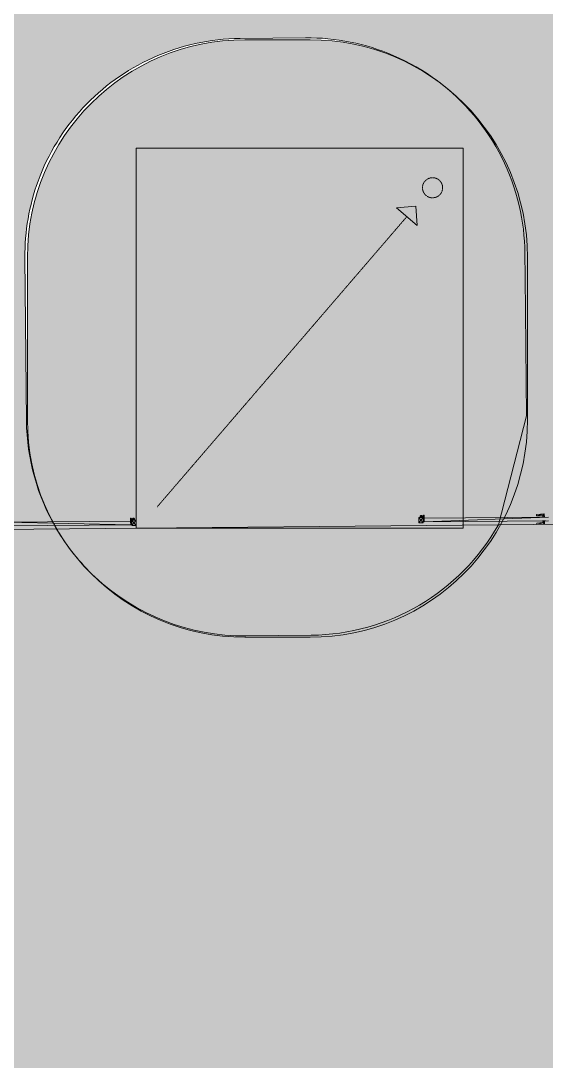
# Model space of a CAD drawing. Header units: millimetres. Extents: x 141848 to 1648660, y -465012 to -151356.
# Drawn here: x 381399 to 386232, y -276830 to -267253 of the extents above; entities that cross this region are included whole.
import ezdxf

# ---------------------------------------------------------------- set-up
doc = ezdxf.new("R2010")
doc.units = ezdxf.units.MM
doc.header["$MEASUREMENT"] = 0
doc.linetypes.add('HIDDEN', pattern=[0.375, 0.25, -0.125])
doc.layers.add('Divers - Dessin général', color=7, linetype='Continuous')
doc.layers.add('Sols_ Dalles', color=7, linetype='Continuous')

# ---------------------------------------------------------------- blocks, each defined once
blk = doc.blocks.new('Dalle_1_1', base_point=(382460.2, -271924.3))
at = {"linetype": 'Continuous', "lineweight": 0, "true_color": 0xbebebe}
blk.add_hatch(color=9, dxfattribs=at).paths.add_polyline_path([(382460.2, -271924.3), (385468.9, -271924.3), (385468.9, -268424.2), (382460.2, -268424.2)])
at = {"color": 7, "linetype": 'Continuous', "lineweight": 5, "flags": 128}
blk.add_lwpolyline([(382460.2, -271924.3), (385468.9, -271924.3), (385468.9, -268424.2), (382460.2, -268424.2)], close=True, dxfattribs=at)
blk = doc.blocks.new('Ligne_1_1', base_point=(382653.3, -271727.5))
at = {"linetype": 'Continuous', "lineweight": 5, "true_color": 0x990000}
blk.add_hatch(color=14, dxfattribs=at).paths.add_polyline_path([(385032.2, -268960.3), (384856, -268973.6), (385045.5, -269136.6)])
at = {"color": 14, "linetype": 'Continuous', "lineweight": 5, "true_color": 0x990000}
for p, q in [((385032.2, -268960.3), (384856, -268973.6)), ((385045.5, -269136.6), (384856, -268973.6)), ((385032.2, -268960.3), (385045.5, -269136.6))]:
    blk.add_line(p, q, dxfattribs=at)
at = {"color": 12, "linetype": 'HIDDEN', "lineweight": 5, "true_color": 0xcc0000}
blk.add_line((382653.3, -271727.5), (384950.7, -269055.1), dxfattribs=at)

msp = doc.modelspace()

# ---------------------------------------------------------------- hatches: boundary and pattern name
at = {"linetype": 'Continuous', "lineweight": 0, "true_color": 0x6f6f6f}
h = msp.add_hatch(color=8, dxfattribs=at)
h.paths.add_polyline_path([(360547.961, -275935.042), (360547.961, -295062.571), (487920.34, -293826.868), (487920.34, -270902.734), (487462.568, -270902.734), (472913.119, -271040.575), (472913.119, -163437.635), (371855.719, -163437.635), (371855.719, -271040.575), (371882.482, -271040.57), (371882.665, -272000.514, -0.40942736), (367883.201, -275935.042)])
h.paths.add_polyline_path([(377135.103, -260639.953), (373845.103, -260639.953), (373845.103, -248364.953), (373845.103, -243089.974), (373845.103, -242189.974), (377135.103, -242189.974)], flags=0)
h.paths.add_polyline_path([(415474.561, -260810.571), (380202.952, -260810.571), (380202.952, -230015.57), (380202.952, -193810.571), (380202.952, -171995.57), (431505.799, -171995.57), (464309.564, -171995.57), (464309.564, -262266.885), (436549.587, -262266.885), (436549.587, -189810.571), (412055.061, -189810.571), (412055.061, -201780.57), (412055.061, -204495.57), (415454.069, -204495.57), (415454.069, -208495.57), (415454.069, -218295.57), (405655.061, -218295.57), (405655.061, -222495.57), (415474.561, -222495.57)], flags=0)
h.paths.add_polyline_path([(381436.562, -269433.913, -0.09031866), (381558.292, -268727.623, -0.20144873), (382612.158, -267592.74, -0.10421145), (383417.525, -267415.055), (384017.498, -267409.371, -0.10404461), (384824.873, -267571.244, -0.23825546), (385983.776, -268953.318, -0.05518862), (386036.355, -269390.334), (386038.45, -269611.438), (386050.565, -270890.267), (385792.102, -271892.761, -0.26794919), (384069.602, -272909.124), (383469.629, -272914.808, -0.19371746), (382078.771, -272370.185, -0.07056876), (381728.183, -271931.262, -0.1316525), (381450.772, -270933.845)], flags=0)
h.paths.add_polyline_path([(392016.505, -273452.052), (392030.007, -267377.824, -0.3805567), (394016.505, -265609.826), (394094.233, -265609.826), (394094.233, -270609.826), (409094.233, -270609.826), (409094.233, -265609.826), (414055.71, -265609.826, -0.41421356), (415555.71, -267109.826), (415555.71, -273660.699, -0.34550161), (413836.804, -275433.432), (394027.271, -275599.002, -0.4157911), (392016.505, -273599.031)], flags=0)
h.paths.add_polyline_path([(424209.612, -271504.083, -0.13447393), (423930.467, -270484.937), (423930.467, -268984.937, -0.41421356), (425930.467, -266984.937), (426530.467, -266984.937, -0.41421356), (428530.467, -268984.937), (428530.467, -270484.937, -0.12882035), (428273.55, -271465.581, -0.27093629), (426530.467, -272484.937), (425930.467, -272484.937, -0.26498)], flags=0)
h.paths.add_polyline_path([(436562.206, -273329.325), (436569.468, -267730.336, -0.09856151), (436800.237, -266943.721), (436817.2, -266951.545, -0.258849), (438654.998, -265605.827), (438652.661, -265587.294), (439337.088, -265587.294), (439337.088, -265687.294), (439337.088, -270687.294), (469237.088, -270687.294), (469237.088, -265687.294), (470907.523, -265687.294), (472885.813, -265687.294), (472885.813, -267687.294), (472885.813, -271062.255, 0.00134576), (472885.842, -271073.021), (472896.728, -273095.233, -0.41421356), (470907.523, -275105.97), (462184.053, -275105.97, -0.00518896), (462130.957, -275116.103), (454147.511, -275196.191), (438770.531, -275253.24, -0.38655333), (436572.608, -273475.385, -0.02518922)], flags=0)
at = {"layer": 'Sols_ Dalles', "linetype": 'Continuous', "lineweight": 0, "true_color": 0x2e271c}
h = msp.add_hatch(color=250, dxfattribs=at)
h.paths.add_polyline_path([(383460.201, -272927.623), (384060.201, -272927.623, 0.41421356), (386060.201, -270927.623), (386060.201, -269427.623, 0.41421356), (384060.201, -267427.623), (383460.201, -267427.623, 0.41421356), (381460.201, -269427.623), (381460.201, -270927.623, 0.41421356)])
h.paths.add_polyline_path([(382460.201, -268424.198), (385468.877, -268424.198), (385468.877, -271924.327), (382460.201, -271924.327)], flags=0)

# ---------------------------------------------------------------- linework, layer by layer
at = {"color": 7, "linetype": 'Continuous', "lineweight": 20}
for p, q in [((385073.929, -271813.006), (385074.776, -271810.539)), ((385073.929, -271813.006), (385082.031, -271810.665)), ((385074.776, -271810.539), (385076.14, -271808.416)), ((385074.776, -271810.539), (385089.865, -271810.396)), ((385074.776, -271810.539), (385082.031, -271810.665)), ((385076.14, -271808.416), (385077.93, -271806.779)), ((385076.14, -271808.416), (385088.461, -271808.299)), ((385076.14, -271808.416), (385089.865, -271810.396)), ((385077.93, -271806.779), (385080.021, -271805.741)), ((385077.93, -271806.779), (385086.641, -271806.696)), ((385077.93, -271806.779), (385088.461, -271808.299)), ((385078.574, -271813.444), (385082.031, -271810.665)), ((385080.021, -271805.741), (385082.273, -271805.373)), ((385080.021, -271805.741), (385084.53, -271805.699)), ((385080.021, -271805.741), (385086.641, -271806.696)), ((385082.031, -271810.665), (385081.185, -271813.221)), ((385082.031, -271810.665), (385081.743, -271812.944)), ((385082.031, -271810.665), (385089.865, -271810.396)), ((385082.031, -271810.665), (385082.343, -271812.846)), ((385082.031, -271810.665), (385085.825, -271812.784)), ((385082.273, -271805.373), (385084.53, -271805.699)), ((385084.53, -271805.699), (385086.641, -271806.696)), ((385085.825, -271812.784), (385089.865, -271810.396)), ((385086.641, -271806.696), (385088.461, -271808.299)), ((385088.461, -271808.299), (385089.865, -271810.396)), ((385089.865, -271810.396), (385090.759, -271812.846)), ((385090.482, -271812.089), (385103.447, -271811.966)), ((385103.383, -271805.173), (385109.191, -271805.118)), ((385109.192, -271805.288), (385103.383, -271805.173)), ((385103.384, -271805.343), (385103.383, -271805.173)), ((385103.384, -271805.343), (385109.192, -271805.288)), ((385109.194, -271805.525), (385103.384, -271805.343)), ((385103.387, -271805.58), (385103.384, -271805.343)), ((385103.387, -271805.58), (385109.194, -271805.525)), ((385109.197, -271805.825), (385103.387, -271805.58)), ((385103.389, -271805.88), (385103.387, -271805.58)), ((385103.389, -271805.88), (385109.197, -271805.825)), ((385109.201, -271806.185), (385103.389, -271805.88)), ((385103.393, -271806.24), (385103.389, -271805.88)), ((385103.393, -271806.24), (385109.201, -271806.185)), ((385109.205, -271806.599), (385103.393, -271806.24)), ((385103.397, -271806.654), (385103.393, -271806.24)), ((385103.397, -271806.654), (385109.205, -271806.599)), ((385103.401, -271807.119), (385103.397, -271806.654)), ((385103.401, -271807.119), (385109.205, -271806.599)), ((385103.401, -271807.119), (385109.209, -271807.064)), ((385103.406, -271807.627), (385103.401, -271807.119)), ((385103.406, -271807.627), (385109.209, -271807.064)), ((385103.406, -271807.627), (385109.214, -271807.572)), ((385103.411, -271808.173), (385103.406, -271807.627)), ((385103.411, -271808.173), (385109.214, -271807.572)), ((385103.411, -271808.173), (385109.219, -271808.118)), ((385103.417, -271808.75), (385103.411, -271808.173)), ((385103.417, -271808.75), (385109.219, -271808.118)), ((385103.417, -271808.75), (385109.224, -271808.695)), ((385103.422, -271809.349), (385103.417, -271808.75)), ((385103.422, -271809.349), (385109.224, -271808.695)), ((385103.422, -271809.349), (385109.23, -271809.294)), ((385103.428, -271809.965), (385103.422, -271809.349)), ((385103.428, -271809.965), (385109.23, -271809.294)), ((385103.428, -271809.965), (385109.236, -271809.91)), ((385103.434, -271810.588), (385103.428, -271809.965)), ((385103.434, -271810.588), (385109.236, -271809.91)), ((385103.434, -271810.588), (385109.242, -271810.533)), ((385103.833, -271852.727), (385103.434, -271810.588)), ((385103.833, -271852.727), (385109.242, -271810.533)), ((385109.191, -271805.118), (385109.192, -271805.288)), ((385109.192, -271805.288), (385109.194, -271805.525)), ((385109.194, -271805.525), (385109.197, -271805.825)), ((385109.197, -271805.825), (385109.201, -271806.185)), ((385109.201, -271806.185), (385109.205, -271806.599)), ((385109.205, -271806.599), (385109.209, -271807.064)), ((385109.209, -271807.064), (385109.214, -271807.572)), ((385109.214, -271807.572), (385109.219, -271808.118)), ((385109.219, -271808.118), (385109.224, -271808.695)), ((385109.224, -271808.695), (385109.23, -271809.294)), ((385109.23, -271809.294), (385109.236, -271809.91)), ((385109.236, -271809.91), (385109.242, -271810.533)), ((385109.242, -271810.533), (385109.448, -271832.292)), ((386142.704, -271797.621), (386142.676, -271797.774)), ((386142.676, -271797.774), (386143.205, -271808.818)), ((386142.676, -271797.774), (386143.262, -271809.301)), ((386142.737, -271797.496), (386142.704, -271797.621)), ((386142.704, -271797.621), (386143.262, -271809.301)), ((386142.704, -271797.621), (386143.318, -271809.702)), ((386142.771, -271797.401), (386142.737, -271797.496)), ((386142.737, -271797.496), (386143.318, -271809.702)), ((386142.737, -271797.496), (386143.367, -271810.018)), ((386142.806, -271797.335), (386142.771, -271797.401)), ((386142.771, -271797.401), (386143.367, -271810.018)), ((386142.771, -271797.401), (386143.422, -271810.246)), ((386142.84, -271797.299), (386142.806, -271797.335)), ((386142.806, -271797.335), (386143.422, -271810.246)), ((386142.806, -271797.335), (386143.469, -271810.394)), ((386142.881, -271797.291), (386142.84, -271797.299)), ((386142.84, -271797.299), (386143.469, -271810.394)), ((386212.841, -271791.081), (386142.881, -271797.291)), ((386212.876, -271791.11), (386142.881, -271797.291)), ((386143.469, -271810.394), (386142.881, -271797.291)), ((386142.881, -271797.291), (386143.505, -271810.439)), ((386142.881, -271797.291), (386143.545, -271810.402)), ((386142.916, -271797.313), (386142.881, -271797.291)), ((386212.876, -271791.11), (386142.916, -271797.313)), ((386142.916, -271797.313), (386143.545, -271810.402)), ((386142.957, -271797.363), (386142.916, -271797.313)), ((386142.957, -271797.363), (386212.876, -271791.11)), ((386212.889, -271791.178), (386142.957, -271797.363)), ((386212.866, -271791.286), (386142.957, -271797.363)), ((386143.545, -271810.402), (386142.957, -271797.363)), ((386142.957, -271797.363), (386143.573, -271810.275)), ((386142.998, -271797.444), (386142.957, -271797.363)), ((386142.998, -271797.444), (386212.866, -271791.286)), ((386212.821, -271791.432), (386142.998, -271797.444)), ((386143.573, -271810.275), (386142.998, -271797.444)), ((386142.998, -271797.444), (386143.606, -271810.061)), ((386143.04, -271797.554), (386142.998, -271797.444)), ((386212.821, -271791.432), (386143.04, -271797.554)), ((386143.606, -271810.061), (386143.04, -271797.554)), ((386143.04, -271797.554), (386143.626, -271809.76)), ((386143.088, -271797.692), (386143.04, -271797.554)), ((386143.088, -271797.692), (386212.821, -271791.432)), ((386212.753, -271791.618), (386143.088, -271797.692)), ((386212.651, -271791.842), (386143.088, -271797.692)), ((386143.626, -271809.76), (386143.088, -271797.692)), ((386143.088, -271797.692), (386143.646, -271809.374)), ((386143.13, -271797.86), (386143.088, -271797.692)), ((386212.651, -271791.842), (386143.13, -271797.86)), ((386143.646, -271809.374), (386143.13, -271797.86)), ((386143.659, -271808.904), (386143.13, -271797.86)), ((386143.205, -271808.818), (386143.262, -271809.301)), ((386143.262, -271809.301), (386143.318, -271809.702)), ((386143.318, -271809.702), (386143.367, -271810.018)), ((386143.367, -271810.018), (386143.422, -271810.246)), ((386143.422, -271810.246), (386143.469, -271810.394)), ((386143.469, -271810.394), (386143.505, -271810.439)), ((386143.505, -271810.439), (386200.759, -271808.739)), ((386143.505, -271810.439), (386143.545, -271810.402)), ((386143.545, -271810.402), (386200.851, -271808.688)), ((386200.759, -271808.739), (386143.545, -271810.402)), ((386143.545, -271810.402), (386143.573, -271810.275)), ((386143.573, -271810.275), (386201.024, -271808.518)), ((386200.851, -271808.688), (386143.573, -271810.275)), ((386143.573, -271810.275), (386143.606, -271810.061)), ((386143.606, -271810.061), (386201.61, -271807.825)), ((386143.606, -271810.061), (386201.277, -271808.23)), ((386201.024, -271808.518), (386143.606, -271810.061)), ((386143.606, -271810.061), (386143.626, -271809.76)), ((386143.626, -271809.76), (386201.61, -271807.825)), ((386143.626, -271809.76), (386143.646, -271809.374)), ((386143.646, -271809.374), (386202.505, -271806.675)), ((386143.646, -271809.374), (386202.017, -271807.306)), ((386201.61, -271807.825), (386143.646, -271809.374)), ((386143.646, -271809.374), (386143.659, -271808.904)), ((386143.659, -271808.904), (386212.651, -271791.842)), ((386202.505, -271806.675), (386143.659, -271808.904)), ((386200.759, -271808.739), (386200.851, -271808.688)), ((386200.759, -271808.739), (386202.65, -271821.935)), ((386200.851, -271808.688), (386201.024, -271808.518)), ((386202.655, -271821.935), (386200.851, -271808.688)), ((386200.851, -271808.688), (386202.748, -271821.934)), ((386200.851, -271808.688), (386202.928, -271821.932)), ((386201.024, -271808.518), (386201.277, -271808.23)), ((386201.024, -271808.518), (386202.946, -271821.932)), ((386201.277, -271808.23), (386201.61, -271807.825)), ((386202.969, -271821.932), (386201.277, -271808.23)), ((386201.277, -271808.23), (386203.242, -271821.929)), ((386201.277, -271808.23), (386203.602, -271821.926)), ((386201.61, -271807.825), (386202.017, -271807.306)), ((386201.61, -271807.825), (386203.631, -271821.925)), ((386201.61, -271807.825), (386204.084, -271821.921)), ((386202.017, -271807.306), (386202.505, -271806.675)), ((386202.017, -271807.306), (386204.119, -271821.921)), ((386202.017, -271807.306), (386204.647, -271821.916)), ((386202.505, -271806.675), (386212.651, -271791.842)), ((386202.505, -271806.675), (386204.688, -271821.915)), ((386205.095, -271821.912), (386212.651, -271791.842)), ((386212.651, -271791.842), (386212.753, -271791.618)), ((386216.948, -271821.799), (386212.651, -271791.842)), ((386212.651, -271791.842), (386217.076, -271821.798)), ((386212.753, -271791.618), (386212.821, -271791.432)), ((386217.082, -271821.798), (386212.753, -271791.618)), ((386212.753, -271791.618), (386217.175, -271821.797)), ((386212.821, -271791.432), (386212.866, -271791.286)), ((386212.821, -271791.432), (386217.245, -271821.797)), ((386217.181, -271821.797), (386212.821, -271791.432)), ((386212.876, -271791.11), (386212.841, -271791.081)), ((386212.866, -271791.286), (386212.889, -271791.178)), ((386217.245, -271821.797), (386212.866, -271791.286)), ((386212.889, -271791.178), (386212.876, -271791.11)), ((386217.279, -271821.796), (386212.889, -271791.178)), ((386217.245, -271821.797), (386212.889, -271791.178)), ((382409.568, -271857.87), (381265.426, -271868.71)), ((381265.426, -271868.71), (382409.89, -271891.838)), ((381265.748, -271902.677), (382409.89, -271891.838)), ((382415.118, -271830.641), (382409.311, -271830.696)), ((382409.311, -271830.696), (382409.312, -271830.867)), ((382409.312, -271830.867), (382415.118, -271830.641)), ((382415.12, -271830.812), (382409.312, -271830.867)), ((382409.312, -271830.867), (382409.315, -271831.103)), ((382409.315, -271831.103), (382415.12, -271830.812)), ((382415.122, -271831.048), (382409.315, -271831.103)), ((382409.315, -271831.103), (382409.317, -271831.404)), ((382409.317, -271831.404), (382415.122, -271831.048)), ((382415.125, -271831.349), (382409.317, -271831.404)), ((382409.317, -271831.404), (382409.321, -271831.764)), ((382409.321, -271831.764), (382415.125, -271831.349)), ((382415.129, -271831.709), (382409.321, -271831.764)), ((382409.321, -271831.764), (382409.325, -271832.178)), ((382409.325, -271832.178), (382415.129, -271831.709)), ((382415.133, -271832.123), (382409.325, -271832.178)), ((382415.137, -271832.588), (382409.325, -271832.178)), ((382409.325, -271832.178), (382409.329, -271832.643)), ((382415.137, -271832.588), (382409.329, -271832.643)), ((382415.142, -271833.096), (382409.329, -271832.643)), ((382409.329, -271832.643), (382409.334, -271833.151)), ((382415.142, -271833.096), (382409.334, -271833.151)), ((382415.147, -271833.642), (382409.334, -271833.151)), ((382409.334, -271833.151), (382409.339, -271833.697)), ((382415.147, -271833.642), (382409.339, -271833.697)), ((382415.152, -271834.218), (382409.339, -271833.697)), ((382409.339, -271833.697), (382409.345, -271834.273)), ((382415.152, -271834.218), (382409.345, -271834.273)), ((382415.158, -271834.818), (382409.345, -271834.273)), ((382409.345, -271834.273), (382409.35, -271834.873)), ((382415.158, -271834.818), (382409.35, -271834.873)), ((382415.164, -271835.433), (382409.35, -271834.873)), ((382409.35, -271834.873), (382409.356, -271835.488)), ((382415.164, -271835.433), (382409.356, -271835.488)), ((382415.17, -271836.056), (382409.356, -271835.488)), ((382409.356, -271835.488), (382409.362, -271836.111)), ((382415.17, -271836.056), (382409.362, -271836.111)), ((382415.569, -271878.196), (382409.362, -271836.111)), ((382409.362, -271836.111), (382409.568, -271857.87)), ((382415.569, -271878.196), (382409.568, -271857.87)), ((382409.89, -271891.838), (382409.568, -271857.87)), ((382409.761, -271878.251), (382415.569, -271878.196)), ((382415.12, -271830.812), (382415.118, -271830.641)), ((382415.122, -271831.048), (382415.12, -271830.812)), ((382415.125, -271831.349), (382415.122, -271831.048)), ((382415.129, -271831.709), (382415.125, -271831.349)), ((382415.133, -271832.123), (382415.129, -271831.709)), ((382415.137, -271832.588), (382415.133, -271832.123)), ((382415.142, -271833.096), (382415.137, -271832.588)), ((382415.147, -271833.642), (382415.142, -271833.096)), ((382415.152, -271834.218), (382415.147, -271833.642)), ((382415.158, -271834.818), (382415.152, -271834.218)), ((382415.164, -271835.433), (382415.158, -271834.818)), ((382415.17, -271836.056), (382415.164, -271835.433)), ((382415.569, -271878.196), (382415.17, -271836.056)), ((382428.148, -271837.312), (382415.183, -271837.435)), ((382415.184, -271837.55), (382428.137, -271837.342)), ((382428.107, -271837.428), (382415.184, -271837.55)), ((382415.187, -271837.89), (382428.077, -271837.516)), ((382427.99, -271837.769), (382415.187, -271837.89)), ((382415.192, -271838.429), (382427.941, -271837.914)), ((382427.861, -271838.309), (382415.192, -271838.429)), ((382427.809, -271838.819), (382415.192, -271838.429)), ((382427.789, -271839.014), (382415.199, -271839.133)), ((382427.728, -271839.604), (382415.199, -271839.133)), ((382427.705, -271839.834), (382415.207, -271839.952)), ((382427.64, -271840.462), (382415.207, -271839.952)), ((382427.614, -271840.714), (382415.215, -271840.832)), ((382427.619, -271841.34), (382415.215, -271840.832)), ((382415.223, -271841.711), (382427.622, -271841.593)), ((382427.627, -271842.176), (382415.223, -271841.711)), ((382415.231, -271842.53), (382427.63, -271842.412)), ((382427.634, -271842.913), (382415.231, -271842.53)), ((382415.238, -271843.233), (382427.636, -271843.116)), ((382427.638, -271843.271), (382415.243, -271843.773)), ((382415.243, -271843.773), (382427.641, -271843.656)), ((382427.642, -271843.753), (382415.246, -271844.112)), ((382415.246, -271844.112), (382427.645, -271843.995)), ((382427.645, -271844.028), (382415.247, -271844.228)), ((382415.247, -271844.228), (382427.646, -271844.111)), ((382459.502, -271850.603), (382418.847, -271850.988)), ((382439.4, -271874.573), (382418.847, -271850.988)), ((382418.847, -271850.988), (382419.298, -271898.543)), ((382439.4, -271874.573), (382419.298, -271898.543)), ((382419.298, -271898.543), (382459.953, -271898.158)), ((382432.817, -271837.919), (382427.614, -271840.714)), ((382427.885, -271838.074), (382427.614, -271840.714)), ((382436.08, -271845.535), (382427.614, -271840.714)), ((382427.614, -271840.714), (382427.71, -271850.904)), ((382432.571, -271842.822), (382427.614, -271840.714)), ((382445.037, -271840.549), (382427.71, -271850.904)), ((382436.08, -271845.535), (382427.71, -271850.904)), ((382428.733, -271835.608), (382427.885, -271838.074)), ((382432.817, -271837.919), (382427.885, -271838.074)), ((382442.417, -271833.367), (382428.733, -271835.608)), ((382430.097, -271833.484), (382428.733, -271835.608)), ((382443.822, -271835.465), (382428.733, -271835.608)), ((382432.817, -271837.919), (382428.733, -271835.608)), ((382436.57, -271835.728), (382428.733, -271835.608)), ((382440.598, -271831.765), (382430.097, -271833.484)), ((382431.886, -271831.847), (382430.097, -271833.484)), ((382442.417, -271833.367), (382430.097, -271833.484)), ((382438.487, -271830.767), (382431.886, -271831.847)), ((382433.977, -271830.81), (382431.886, -271831.847)), ((382440.598, -271831.765), (382431.886, -271831.847)), ((382432.817, -271837.919), (382432.571, -271842.822)), ((382434.326, -271842.009), (382432.571, -271842.822)), ((382434.701, -271842.568), (382432.571, -271842.822)), ((382436.351, -271843.349), (382432.571, -271842.822)), ((382432.571, -271842.822), (382436.08, -271845.535)), ((382435.186, -271842.996), (382432.571, -271842.822)), ((382436.57, -271835.728), (382432.817, -271837.919)), ((382432.817, -271837.919), (382436.3, -271837.914)), ((382434.326, -271842.009), (382432.817, -271837.919)), ((382434.002, -271840.654), (382432.817, -271837.919)), ((382434.074, -271839.95), (382432.817, -271837.919)), ((382434.301, -271839.292), (382432.817, -271837.919)), ((382434.665, -271838.725), (382432.817, -271837.919)), ((382435.141, -271838.289), (382432.817, -271837.919)), ((382435.699, -271838.012), (382432.817, -271837.919)), ((382436.229, -271830.441), (382433.977, -271830.81)), ((382438.487, -271830.767), (382433.977, -271830.81)), ((382438.563, -271839.907), (382434.002, -271840.654)), ((382434.002, -271840.654), (382434.074, -271839.95)), ((382438.648, -271840.61), (382434.002, -271840.654)), ((382434.088, -271841.356), (382434.002, -271840.654)), ((382438.324, -271839.254), (382434.074, -271839.95)), ((382434.074, -271839.95), (382434.301, -271839.292)), ((382438.563, -271839.907), (382434.074, -271839.95)), ((382438.648, -271840.61), (382434.088, -271841.356)), ((382438.576, -271841.313), (382434.088, -271841.356)), ((382434.326, -271842.009), (382434.088, -271841.356)), ((382437.95, -271838.694), (382434.301, -271839.292)), ((382434.301, -271839.292), (382434.665, -271838.725)), ((382438.324, -271839.254), (382434.301, -271839.292)), ((382438.576, -271841.313), (382434.326, -271842.009)), ((382438.35, -271841.971), (382434.326, -271842.009)), ((382434.701, -271842.568), (382434.326, -271842.009)), ((382437.465, -271838.267), (382434.665, -271838.725)), ((382434.665, -271838.725), (382435.141, -271838.289)), ((382437.95, -271838.694), (382434.665, -271838.725)), ((382438.35, -271841.971), (382434.701, -271842.568)), ((382437.986, -271842.537), (382434.701, -271842.568)), ((382435.186, -271842.996), (382434.701, -271842.568)), ((382436.902, -271838.001), (382435.141, -271838.289)), ((382435.141, -271838.289), (382435.699, -271838.012)), ((382437.465, -271838.267), (382435.141, -271838.289)), ((382437.986, -271842.537), (382435.186, -271842.996)), ((382437.509, -271842.974), (382435.186, -271842.996)), ((382436.951, -271843.251), (382435.186, -271842.996)), ((382435.749, -271843.262), (382435.186, -271842.996)), ((382435.699, -271838.012), (382436.3, -271837.914)), ((382436.902, -271838.001), (382435.699, -271838.012)), ((382436.951, -271843.251), (382435.749, -271843.262)), ((382436.351, -271843.349), (382435.749, -271843.262)), ((382445.037, -271840.549), (382436.08, -271845.535)), ((382436.08, -271845.535), (382439.834, -271843.344)), ((382436.08, -271845.535), (382436.351, -271843.349)), ((382438.487, -271830.767), (382436.229, -271830.441)), ((382436.57, -271835.728), (382436.3, -271837.914)), ((382436.3, -271837.914), (382436.902, -271838.001)), ((382436.951, -271843.251), (382436.351, -271843.349)), ((382436.351, -271843.349), (382439.834, -271843.344)), ((382443.822, -271835.465), (382436.57, -271835.728)), ((382440.079, -271838.441), (382436.57, -271835.728)), ((382436.57, -271835.728), (382437.465, -271838.267)), ((382436.57, -271835.728), (382436.902, -271838.001)), ((382444.715, -271837.915), (382436.57, -271835.728)), ((382436.902, -271838.001), (382437.465, -271838.267)), ((382437.509, -271842.974), (382436.951, -271843.251)), ((382439.834, -271843.344), (382436.951, -271843.251)), ((382440.079, -271838.441), (382437.465, -271838.267)), ((382437.465, -271838.267), (382437.95, -271838.694)), ((382437.986, -271842.537), (382437.509, -271842.974)), ((382439.834, -271843.344), (382437.509, -271842.974)), ((382440.079, -271838.441), (382437.95, -271838.694)), ((382437.95, -271838.694), (382438.324, -271839.254)), ((382438.35, -271841.971), (382437.986, -271842.537)), ((382439.834, -271843.344), (382437.986, -271842.537)), ((382440.079, -271838.441), (382438.324, -271839.254)), ((382438.324, -271839.254), (382438.563, -271839.907)), ((382440.079, -271838.441), (382438.35, -271841.971)), ((382438.576, -271841.313), (382438.35, -271841.971)), ((382439.834, -271843.344), (382438.35, -271841.971)), ((382440.598, -271831.765), (382438.487, -271830.767)), ((382440.079, -271838.441), (382438.563, -271839.907)), ((382438.563, -271839.907), (382438.648, -271840.61)), ((382440.079, -271838.441), (382438.576, -271841.313)), ((382438.648, -271840.61), (382438.576, -271841.313)), ((382440.079, -271838.441), (382438.648, -271840.61)), ((382439.4, -271874.573), (382459.502, -271850.603)), ((382459.953, -271898.158), (382439.4, -271874.573)), ((382439.834, -271843.344), (382440.079, -271838.441)), ((382445.037, -271840.549), (382439.834, -271843.344)), ((382444.715, -271837.915), (382440.079, -271838.441)), ((382445.037, -271840.549), (382440.079, -271838.441)), ((382442.417, -271833.367), (382440.598, -271831.765)), ((382443.822, -271835.465), (382442.417, -271833.367)), ((382444.715, -271837.915), (382443.822, -271835.465)), ((382445.037, -271840.549), (382444.715, -271837.915)), ((382445.134, -271850.739), (382445.037, -271840.549)), ((382459.953, -271898.158), (382459.502, -271850.603)), ((385059.385, -271825.972), (385100.04, -271825.587)), ((385079.938, -271849.557), (385059.385, -271825.972)), ((385059.836, -271873.526), (385059.385, -271825.972)), ((385059.836, -271873.526), (385079.938, -271849.557)), ((385100.491, -271873.141), (385059.836, -271873.526)), ((385073.657, -271815.646), (385073.929, -271813.006)), ((385073.657, -271815.646), (385078.574, -271813.444)), ((385073.657, -271815.646), (385091.177, -271825.671)), ((385073.754, -271825.836), (385073.657, -271815.646)), ((385073.657, -271815.646), (385082.707, -271820.461)), ((385073.657, -271815.646), (385078.912, -271818.342)), ((385073.929, -271813.006), (385078.574, -271813.444)), ((385078.574, -271813.444), (385081.185, -271813.221)), ((385078.912, -271818.342), (385078.574, -271813.444)), ((385078.574, -271813.444), (385080.37, -271816.941)), ((385078.574, -271813.444), (385080.132, -271816.287)), ((385078.574, -271813.444), (385080.046, -271815.585)), ((385078.574, -271813.444), (385080.118, -271814.881)), ((385078.574, -271813.444), (385080.344, -271814.223)), ((385078.574, -271813.444), (385080.708, -271813.657)), ((385078.912, -271818.342), (385080.37, -271816.941)), ((385078.912, -271818.342), (385080.744, -271817.5)), ((385078.912, -271818.342), (385081.23, -271817.927)), ((385078.912, -271818.342), (385081.793, -271818.194)), ((385082.395, -271818.28), (385078.912, -271818.342)), ((385082.707, -271820.461), (385078.912, -271818.342)), ((385079.938, -271849.557), (385100.04, -271825.587)), ((385079.938, -271849.557), (385100.491, -271873.141)), ((385080.118, -271814.881), (385080.046, -271815.585)), ((385080.046, -271815.585), (385084.692, -271815.541)), ((385080.046, -271815.585), (385084.62, -271816.245)), ((385080.046, -271815.585), (385080.132, -271816.287)), ((385080.344, -271814.223), (385080.118, -271814.881)), ((385080.118, -271814.881), (385084.607, -271814.839)), ((385080.118, -271814.881), (385084.692, -271815.541)), ((385080.132, -271816.287), (385084.62, -271816.245)), ((385080.132, -271816.287), (385084.394, -271816.903)), ((385080.132, -271816.287), (385080.37, -271816.941)), ((385080.708, -271813.657), (385080.344, -271814.223)), ((385080.344, -271814.223), (385084.368, -271814.185)), ((385080.344, -271814.223), (385084.607, -271814.839)), ((385080.37, -271816.941), (385084.394, -271816.903)), ((385080.37, -271816.941), (385084.03, -271817.469)), ((385080.37, -271816.941), (385080.744, -271817.5)), ((385081.185, -271813.221), (385080.708, -271813.657)), ((385080.708, -271813.657), (385083.993, -271813.626)), ((385080.708, -271813.657), (385084.368, -271814.185)), ((385080.744, -271817.5), (385084.03, -271817.469)), ((385080.744, -271817.5), (385083.553, -271817.905)), ((385080.744, -271817.5), (385081.23, -271817.927)), ((385081.743, -271812.944), (385081.185, -271813.221)), ((385081.185, -271813.221), (385083.508, -271813.199)), ((385081.185, -271813.221), (385083.993, -271813.626)), ((385081.23, -271817.927), (385083.553, -271817.905)), ((385081.23, -271817.927), (385081.793, -271818.194)), ((385082.343, -271812.846), (385081.743, -271812.944)), ((385081.743, -271812.944), (385082.945, -271812.932)), ((385081.743, -271812.944), (385083.508, -271813.199)), ((385081.793, -271818.194), (385083.553, -271817.905)), ((385081.793, -271818.194), (385082.995, -271818.182)), ((385081.793, -271818.194), (385082.395, -271818.28)), ((385085.825, -271812.784), (385082.343, -271812.846)), ((385082.945, -271812.932), (385082.343, -271812.846)), ((385082.395, -271818.28), (385086.164, -271817.682)), ((385082.395, -271818.28), (385082.995, -271818.182)), ((385082.707, -271820.461), (385082.395, -271818.28)), ((385082.707, -271820.461), (385091.081, -271815.48)), ((385086.164, -271817.682), (385082.707, -271820.461)), ((385082.707, -271820.461), (385091.177, -271825.671)), ((385082.945, -271812.932), (385085.825, -271812.784)), ((385083.508, -271813.199), (385082.945, -271812.932)), ((385082.995, -271818.182), (385083.553, -271817.905)), ((385083.508, -271813.199), (385085.825, -271812.784)), ((385083.993, -271813.626), (385083.508, -271813.199)), ((385083.553, -271817.905), (385084.03, -271817.469)), ((385083.553, -271817.905), (385086.164, -271817.682)), ((385083.993, -271813.626), (385085.825, -271812.784)), ((385084.368, -271814.185), (385083.993, -271813.626)), ((385084.03, -271817.469), (385084.394, -271816.903)), ((385084.03, -271817.469), (385086.164, -271817.682)), ((385084.368, -271814.185), (385085.825, -271812.784)), ((385084.607, -271814.839), (385084.368, -271814.185)), ((385084.394, -271816.903), (385085.825, -271812.784)), ((385084.394, -271816.903), (385084.62, -271816.245)), ((385084.394, -271816.903), (385086.164, -271817.682)), ((385084.607, -271814.839), (385085.825, -271812.784)), ((385084.692, -271815.541), (385084.607, -271814.839)), ((385084.62, -271816.245), (385084.692, -271815.541)), ((385084.692, -271815.541), (385085.825, -271812.784)), ((385085.825, -271812.784), (385086.164, -271817.682)), ((385085.825, -271812.784), (385091.081, -271815.48)), ((385085.825, -271812.784), (385090.759, -271812.846)), ((385086.164, -271817.682), (385091.081, -271815.48)), ((385103.448, -271812.082), (385090.493, -271812.119)), ((385090.525, -271812.204), (385103.448, -271812.082)), ((385103.451, -271812.421), (385090.557, -271812.292)), ((385090.648, -271812.543), (385103.451, -271812.421)), ((385103.457, -271812.961), (385090.701, -271812.687)), ((385090.759, -271812.846), (385091.081, -271815.48)), ((385090.787, -271813.081), (385103.457, -271812.961)), ((385090.85, -271813.59), (385103.457, -271812.961)), ((385090.873, -271813.784), (385103.463, -271813.665)), ((385090.945, -271814.372), (385103.463, -271813.665)), ((385090.973, -271814.602), (385103.471, -271814.484)), ((385091.05, -271815.229), (385103.471, -271814.484)), ((385091.081, -271815.48), (385103.479, -271815.363)), ((385091.081, -271815.48), (385091.177, -271825.671)), ((385091.087, -271816.106), (385103.479, -271815.363)), ((385103.488, -271816.242), (385091.089, -271816.36)), ((385091.095, -271816.942), (385103.488, -271816.242)), ((385103.495, -271817.061), (385091.097, -271817.179)), ((385091.102, -271817.68), (385103.495, -271817.061)), ((385103.502, -271817.765), (385091.104, -271817.882)), ((385091.105, -271818.038), (385103.507, -271818.305)), ((385103.507, -271818.305), (385091.109, -271818.422)), ((385091.11, -271818.52), (385103.51, -271818.644)), ((385103.51, -271818.644), (385091.112, -271818.761)), ((385091.112, -271818.794), (385103.511, -271818.76)), ((385103.511, -271818.76), (385091.113, -271818.877)), ((385100.04, -271825.587), (385100.491, -271873.141)), ((385103.833, -271852.727), (385109.448, -271832.292)), ((385109.641, -271852.672), (385103.833, -271852.727)), ((385109.448, -271832.292), (386253.59, -271821.452)), ((385109.77, -271866.259), (385109.448, -271832.292)), ((386253.59, -271821.452), (385109.77, -271866.259)), ((386253.912, -271855.42), (385109.77, -271866.259)), ((386145.417, -271877.366), (386145.404, -271877.844)), ((386145.404, -271877.844), (386145.868, -271888.893)), ((386145.436, -271876.97), (386145.417, -271877.366)), ((386145.417, -271877.366), (386145.911, -271889.051)), ((386145.417, -271877.366), (386145.868, -271888.893)), ((386145.462, -271876.66), (386145.436, -271876.97)), ((386145.436, -271876.97), (386145.958, -271889.18)), ((386145.436, -271876.97), (386145.911, -271889.051)), ((386145.489, -271876.436), (386145.462, -271876.66)), ((386145.462, -271876.66), (386146, -271889.281)), ((386145.462, -271876.66), (386145.958, -271889.18)), ((386145.523, -271876.3), (386145.489, -271876.436)), ((386145.489, -271876.436), (386146.041, -271889.352)), ((386145.489, -271876.436), (386146, -271889.281)), ((386145.563, -271876.254), (386145.523, -271876.3)), ((386145.523, -271876.3), (386146.117, -271889.407)), ((386145.523, -271876.3), (386146.077, -271889.394)), ((386145.523, -271876.3), (386146.041, -271889.352)), ((386202.67, -271871.287), (386145.563, -271876.254)), ((386145.598, -271876.291), (386145.563, -271876.254)), ((386145.563, -271876.254), (386146.117, -271889.407)), ((386145.598, -271876.291), (386202.67, -271871.287)), ((386202.763, -271871.339), (386145.598, -271876.291)), ((386145.646, -271876.428), (386145.598, -271876.291)), ((386145.598, -271876.291), (386146.192, -271889.344)), ((386145.598, -271876.291), (386146.152, -271889.39)), ((386145.598, -271876.291), (386146.117, -271889.407)), ((386145.646, -271876.428), (386202.763, -271871.339)), ((386202.951, -271871.5), (386145.646, -271876.428)), ((386145.694, -271876.647), (386145.646, -271876.428)), ((386145.646, -271876.428), (386146.226, -271889.268)), ((386145.646, -271876.428), (386146.192, -271889.344)), ((386202.951, -271871.5), (386145.694, -271876.647)), ((386203.232, -271871.77), (386145.694, -271876.647)), ((386203.596, -271872.147), (386145.694, -271876.647)), ((386145.744, -271876.954), (386145.694, -271876.647)), ((386145.694, -271876.647), (386146.26, -271889.164)), ((386145.694, -271876.647), (386146.226, -271889.268)), ((386203.596, -271872.147), (386145.744, -271876.954)), ((386145.794, -271877.345), (386145.744, -271876.954)), ((386145.744, -271876.954), (386146.288, -271889.031)), ((386145.744, -271876.954), (386146.26, -271889.164)), ((386203.596, -271872.147), (386145.794, -271877.345)), ((386204.053, -271872.627), (386145.794, -271877.345)), ((386204.587, -271873.211), (386145.794, -271877.345)), ((386145.794, -271877.345), (386145.851, -271877.82)), ((386145.794, -271877.345), (386146.321, -271888.868)), ((386145.794, -271877.345), (386146.288, -271889.031)), ((386204.587, -271873.211), (386145.851, -271877.82)), ((386145.851, -271877.82), (386146.321, -271888.868)), ((386145.868, -271888.893), (386145.911, -271889.051)), ((386145.911, -271889.051), (386145.958, -271889.18)), ((386145.958, -271889.18), (386146, -271889.281)), ((386146, -271889.281), (386146.041, -271889.352)), ((386146.041, -271889.352), (386146.077, -271889.394)), ((386146.077, -271889.394), (386146.117, -271889.407)), ((386146.117, -271889.407), (386216.275, -271887.448)), ((386146.117, -271889.407), (386146.152, -271889.39)), ((386146.152, -271889.39), (386216.309, -271887.371)), ((386146.152, -271889.39), (386216.304, -271887.427)), ((386216.275, -271887.448), (386146.152, -271889.39)), ((386146.152, -271889.39), (386146.192, -271889.344)), ((386146.192, -271889.344), (386216.279, -271887.278)), ((386216.309, -271887.371), (386146.192, -271889.344)), ((386146.192, -271889.344), (386146.226, -271889.268)), ((386146.226, -271889.268), (386216.226, -271887.15)), ((386216.279, -271887.278), (386146.226, -271889.268)), ((386146.226, -271889.268), (386146.26, -271889.164)), ((386146.26, -271889.164), (386216.226, -271887.15)), ((386146.26, -271889.164), (386146.288, -271889.031)), ((386146.288, -271889.031), (386216.019, -271886.786)), ((386146.288, -271889.031), (386216.137, -271886.986)), ((386146.288, -271889.031), (386216.226, -271887.15)), ((386146.288, -271889.031), (386146.321, -271888.868)), ((386146.321, -271888.868), (386204.587, -271873.211)), ((386146.321, -271888.868), (386216.019, -271886.786)), ((386197.593, -271857.179), (386197.547, -271855.954)), ((386197.622, -271857.177), (386197.57, -271855.953)), ((386197.622, -271857.177), (386197.582, -271855.953)), ((386197.622, -271857.177), (386197.593, -271857.179)), ((386197.593, -271857.179), (386197.622, -271857.177)), ((386197.692, -271857.174), (386197.622, -271857.177)), ((386197.692, -271857.174), (386197.64, -271855.953)), ((386197.692, -271857.174), (386197.657, -271855.953)), ((386197.785, -271857.169), (386197.692, -271857.174)), ((386197.785, -271857.169), (386197.733, -271855.952)), ((386197.785, -271857.169), (386197.756, -271855.952)), ((386197.814, -271857.167), (386197.785, -271857.169)), ((386197.913, -271857.162), (386197.814, -271857.167)), ((386197.913, -271857.162), (386197.86, -271855.951)), ((386198.075, -271857.153), (386197.913, -271857.162)), ((386198.075, -271857.153), (386197.994, -271855.949)), ((386198.075, -271857.153), (386198.023, -271855.949)), ((386198.075, -271857.153), (386198.058, -271855.949)), ((386198.267, -271857.143), (386198.075, -271857.153)), ((386198.267, -271857.143), (386198.215, -271855.947)), ((386198.267, -271857.143), (386198.255, -271855.947)), ((386198.493, -271857.13), (386198.267, -271857.143)), ((386198.493, -271857.13), (386198.441, -271855.945)), ((386200.67, -271857.012), (386198.493, -271857.13)), ((386200.67, -271857.012), (386200.271, -271855.928)), ((386200.67, -271857.012), (386200.625, -271855.925)), ((386200.968, -271855.921), (386200.67, -271857.012)), ((386202.847, -271856.893), (386200.67, -271857.012)), ((386203.521, -271856.857), (386202.67, -271871.287)), ((386203.422, -271856.862), (386202.67, -271871.287)), ((386202.763, -271871.339), (386202.67, -271871.287)), ((386203.718, -271856.846), (386202.763, -271871.339)), ((386203.521, -271856.857), (386202.763, -271871.339)), ((386202.951, -271871.5), (386202.763, -271871.339)), ((386202.847, -271856.893), (386202.803, -271855.904)), ((386203.393, -271856.864), (386202.847, -271856.893)), ((386204.008, -271856.83), (386202.951, -271871.5)), ((386203.718, -271856.846), (386202.951, -271871.5)), ((386203.232, -271871.77), (386202.951, -271871.5)), ((386204.397, -271856.809), (386203.232, -271871.77)), ((386204.008, -271856.83), (386203.232, -271871.77)), ((386203.596, -271872.147), (386203.232, -271871.77)), ((386205.024, -271856.775), (386203.393, -271856.864)), ((386204.397, -271856.809), (386203.596, -271872.147)), ((386204.053, -271872.627), (386203.596, -271872.147)), ((386205.448, -271856.752), (386204.053, -271872.627)), ((386204.879, -271856.783), (386204.053, -271872.627)), ((386204.397, -271856.809), (386204.053, -271872.627)), ((386204.053, -271872.627), (386204.587, -271873.211)), ((386205.448, -271856.752), (386204.587, -271873.211)), ((386216.019, -271886.786), (386204.587, -271873.211)), ((386205.024, -271856.775), (386204.696, -271855.886)), ((386205.024, -271856.775), (386204.987, -271855.883)), ((386205.271, -271855.88), (386205.024, -271856.775)), ((386207.207, -271856.656), (386205.024, -271856.775)), ((386216.019, -271886.786), (386205.448, -271856.752)), ((386207.17, -271855.862), (386207.207, -271856.656)), ((386209.39, -271856.537), (386207.207, -271856.656)), ((386209.39, -271856.537), (386209.133, -271855.844)), ((386209.36, -271855.842), (386209.39, -271856.537)), ((386209.581, -271855.84), (386209.39, -271856.537)), ((386209.721, -271856.519), (386209.39, -271856.537)), ((386211.567, -271856.419), (386209.721, -271856.519)), ((386211.538, -271855.821), (386211.567, -271856.419)), ((386213.744, -271856.3), (386211.567, -271856.419)), ((386213.744, -271856.3), (386213.559, -271855.802)), ((386213.722, -271855.8), (386213.744, -271856.3)), ((386215.921, -271856.182), (386213.744, -271856.3)), ((386215.921, -271856.182), (386215.772, -271855.781)), ((386215.905, -271855.78), (386215.921, -271856.182)), ((386216.027, -271855.779), (386215.921, -271856.182)), ((386218.092, -271856.063), (386215.921, -271856.182)), ((386216.019, -271886.786), (386217.622, -271856.089)), ((386216.137, -271886.986), (386216.019, -271886.786)), ((386216.137, -271886.986), (386217.622, -271856.089)), ((386216.137, -271886.986), (386217.75, -271856.105)), ((386216.137, -271886.986), (386217.848, -271856.118)), ((386216.226, -271887.15), (386216.137, -271886.986)), ((386216.226, -271887.15), (386217.848, -271856.118)), ((386216.279, -271887.278), (386216.226, -271887.15)), ((386216.275, -271887.448), (386216.304, -271887.427)), ((386216.279, -271887.278), (386217.848, -271856.118)), ((386216.279, -271887.278), (386217.912, -271856.13)), ((386216.309, -271887.371), (386216.279, -271887.278)), ((386216.304, -271887.427), (386216.309, -271887.371)), ((386216.309, -271887.371), (386217.912, -271856.13)), ((386216.309, -271887.371), (386217.942, -271856.138)), ((386217.75, -271856.105), (386217.622, -271856.089)), ((386217.755, -271856.082), (386217.651, -271856.087)), ((386217.848, -271856.118), (386217.75, -271856.105)), ((386217.912, -271856.13), (386217.848, -271856.118)), ((386217.942, -271856.138), (386217.912, -271856.13)), ((386218.077, -271855.759), (386218.092, -271856.063)), ((386220.263, -271855.946), (386218.092, -271856.063)), ((386220.263, -271855.946), (386220.186, -271855.739)), ((386220.255, -271855.739), (386220.263, -271855.946)), ((386220.319, -271855.738), (386220.263, -271855.946)), ((386222.423, -271855.828), (386220.263, -271855.946)), ((386221.624, -271821.755), (386223.377, -271821.648)), ((386222.416, -271855.718), (386222.423, -271855.828)), ((386224.582, -271855.71), (386222.423, -271855.828)), ((386223.377, -271821.648), (386223.597, -271821.646)), ((386223.831, -271821.734), (386223.377, -271821.648)), ((386223.377, -271821.648), (386224.04, -271821.732)), ((386224.051, -271821.732), (386223.597, -271821.646)), ((386223.597, -271821.646), (386224.185, -271821.72)), ((386223.597, -271821.646), (386223.795, -271821.646)), ((386224.185, -271821.72), (386223.795, -271821.646)), ((386223.795, -271821.646), (386224.249, -271821.704)), ((386223.795, -271821.646), (386223.958, -271821.649)), ((386224.249, -271821.704), (386223.958, -271821.649)), ((386223.958, -271821.649), (386224.085, -271821.653)), ((386224.249, -271821.704), (386224.085, -271821.653)), ((386224.085, -271821.653), (386224.277, -271821.689)), ((386224.085, -271821.653), (386224.184, -271821.659)), ((386224.121, -271821.731), (386224.185, -271821.72)), ((386224.277, -271821.689), (386224.184, -271821.659)), ((386224.184, -271821.659), (386224.277, -271821.677)), ((386224.185, -271821.72), (386224.249, -271821.704)), ((386224.185, -271821.72), (386224.185, -271821.731)), ((386224.277, -271821.677), (386224.248, -271821.667)), ((386224.249, -271821.704), (386224.277, -271821.689)), ((386224.249, -271821.704), (386224.249, -271821.73)), ((386224.277, -271821.677), (386224.277, -271821.689)), ((386224.277, -271821.689), (386224.277, -271821.677)), ((386224.277, -271821.689), (386224.278, -271821.73)), ((386224.582, -271855.71), (386224.576, -271855.698)), ((386224.71, -271855.704), (386224.582, -271855.71)), ((386224.71, -271855.696), (386224.71, -271855.704)), ((386224.803, -271855.698), (386224.71, -271855.704)), ((386224.873, -271855.695), (386224.803, -271855.698))]:
    msp.add_line(p, q, dxfattribs=at)
at = {"color": 9, "linetype": 'Continuous', "lineweight": 5}
msp.add_lwpolyline([(381436.562, -269433.913), (381450.772, -270933.845, 0.1316525), (381728.183, -271931.262, 0.07056876), (382078.771, -272370.185, 0.19371746), (383469.629, -272914.808), (384069.602, -272909.124, 0.26794919), (385792.102, -271892.761), (386050.565, -270890.267), (386038.45, -269611.438), (386036.355, -269390.334, 0.05518862), (385983.776, -268953.318, 0.23825546), (384824.873, -267571.244, 0.10404461), (384017.498, -267409.371), (383417.525, -267415.055, 0.10421145), (382612.158, -267592.74, 0.20144873), (381558.292, -268727.623, 0.09031866)], format="xyb", close=True, dxfattribs=at)
at = {"color": 12, "linetype": 'HIDDEN', "lineweight": 5, "true_color": 0xcc0000}
msp.add_circle((385186.958, -268789.647), 92.649, dxfattribs=at)
at = {"color": 7, "linetype": 'Continuous', "lineweight": 20}
msp.add_point((386202.664, -271871.287), dxfattribs=at)
at = {"layer": 'Divers - Dessin général', "color": 14, "linetype": 'Continuous', "lineweight": 5, "true_color": 0x990000}
msp.add_lwpolyline([(472905.195, -163437.635), (472885.813, -271067.638), (371555.907, -272027.634), (371538.537, -197317.635), (371535.195, -163437.635)], close=True, dxfattribs=at)
at = {"layer": 'Sols_ Dalles', "color": 250, "linetype": 'Continuous', "lineweight": 5, "true_color": 0x1f1f1f}
msp.add_lwpolyline([(383460.201, -272927.623), (384060.201, -272927.623, 0.41421356), (386060.201, -270927.623), (386060.201, -269427.623, 0.41421356), (384060.201, -267427.623), (383460.201, -267427.623, 0.41421356), (381460.201, -269427.623), (381460.201, -270927.623, 0.41421356)], format="xyb", close=True, dxfattribs=at)
msp.add_lwpolyline([(382460.201, -268424.198), (385468.877, -268424.198), (385468.877, -271924.327), (382460.201, -271924.327)], close=True, dxfattribs=at)

# ---------------------------------------------------------------- block references
at = {"color": 7, "linetype": 'Continuous', "lineweight": 5}
msp.add_blockref('Dalle_1_1', (382460.201, -271924.327), dxfattribs=at)
at = {"color": 12, "linetype": 'HIDDEN', "lineweight": 5, "true_color": 0xcc0000}
msp.add_blockref('Ligne_1_1', (382653.344, -271727.488), dxfattribs=at)

doc.saveas('drawing.dxf')
